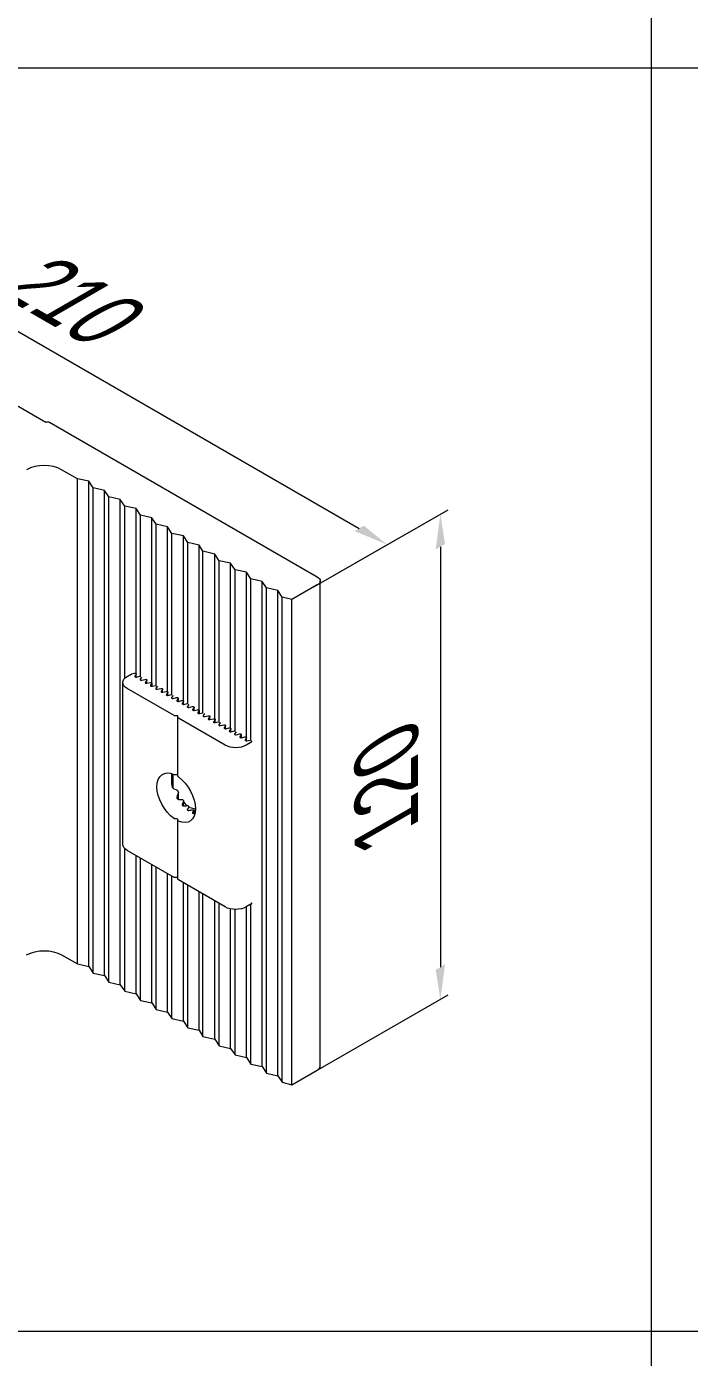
# Model space of a CAD drawing. Extents: x -37 to 4620, y -49 to 348.
# Drawn here: x 1588.27 to 1609.68, y 93.42 to 136.42 of the extents above; entities that cross this region are included whole.
import ezdxf

# ---------------------------------------------------------------- set-up
doc = ezdxf.new("R2010")
doc.units = 0
doc.header["$LTSCALE"] = 5
for name, color, linetype, lineweight in [('4', 160, 'CONTINUOUS', 18), ('PV-38617', 7, 'CONTINUOUS', 15), ('Рамки', 1, 'CONTINUOUS', 15)]:
    doc.layers.add(name, color=color, linetype=linetype, lineweight=lineweight)
doc.styles.add('18', font='russ.shx', dxfattribs={"width": 0.7, "height": 18})

msp = doc.modelspace()

# ---------------------------------------------------------------- linework, layer by layer
at = {"layer": '4', "extrusion": (0, 0.816497, 0.57735)}
for p, q in [((1577.063, 132.876, 21.101), (1599.01, 120.204, 39.021)), ((1597.544, 118.312, 41.697), (1600.17, 119.829, 39.552))]:
    msp.add_line(p, q, dxfattribs=at)
at = {"layer": '4', "extrusion": (0.704854, -0.409545, 0.579184)}
for p, q in [((1597.544, 118.312, 41.698), (1601.889, 120.805, 38.173)), ((1601.634, 119.613, 37.641), (1601.634, 106.026, 28.034)), ((1597.544, 102.635, 30.613), (1601.889, 105.128, 27.087))]:
    msp.add_line(p, q, dxfattribs=at)
for points in [[(907.912, -736.438, 1101.732), (908.214, -736.739, 1101.732), (908.967, -735.682, 1101.732)], [(896.165, -748.223, 1101.732), (896.467, -748.524, 1101.732), (895.412, -749.28, 1101.732)]]:
    msp.add_solid(points, dxfattribs=at)
at = {"layer": '4', "extrusion": (0, 0.816497, 0.57735)}
msp.add_solid([(-1599.161, -37.69, 120.675), (-1598.86, -37.389, 120.675), (-1599.916, -36.634, 120.675)], dxfattribs=at)
at = {"layer": 'PV-38617', "extrusion": (0, 0.816497, 0.57735)}
for p, q in [((1586.019, 125.293, 55.723), (1588.89, 123.635, 55.723)), ((1589.003, 123.635, 55.723), (1597.658, 118.638, 55.723)), ((1589.908, 121.806, 55.723), (1589.399, 122.1, 55.723)), ((1590.276, 121.725, 55.723), (1589.908, 121.806, 55.723)), ((1589.908, 106.13, 55.723), (1589.908, 121.806, 55.723)), ((1590.417, 121.513, 55.723), (1590.276, 121.725, 55.723)), ((1590.276, 106.048, 55.723), (1590.276, 121.725, 55.723)), ((1590.785, 121.431, 55.723), (1590.417, 121.513, 55.723)), ((1590.417, 105.836, 55.723), (1590.417, 121.513, 55.723)), ((1590.927, 121.219, 55.723), (1590.785, 121.431, 55.723)), ((1590.785, 105.754, 55.723), (1590.785, 121.431, 55.723)), ((1591.294, 121.137, 55.723), (1590.927, 121.219, 55.723)), ((1590.927, 105.542, 55.723), (1590.927, 121.219, 55.723)), ((1591.436, 120.925, 55.723), (1591.294, 121.137, 55.723)), ((1591.294, 105.46, 55.723), (1591.294, 121.137, 55.723)), ((1591.803, 120.843, 55.723), (1591.436, 120.925, 55.723)), ((1591.436, 115.357, 55.723), (1591.436, 120.925, 55.723)), ((1591.945, 120.631, 55.723), (1591.803, 120.843, 55.723)), ((1591.803, 115.516, 55.723), (1591.803, 120.843, 55.723)), ((1592.313, 120.549, 55.723), (1591.945, 120.631, 55.723)), ((1591.945, 115.405, 55.723), (1591.945, 120.631, 55.723)), ((1592.313, 115.222, 55.723), (1592.313, 120.549, 55.723)), ((1592.454, 120.337, 55.723), (1592.313, 120.549, 55.723)), ((1592.454, 115.111, 55.723), (1592.454, 120.337, 55.723)), ((1592.822, 120.255, 55.723), (1592.454, 120.337, 55.723)), ((1592.822, 114.928, 55.723), (1592.822, 120.255, 55.723)), ((1592.963, 120.043, 55.723), (1592.822, 120.255, 55.723)), ((1592.963, 114.817, 55.723), (1592.963, 120.043, 55.723)), ((1593.331, 119.961, 55.723), (1592.963, 120.043, 55.723)), ((1593.331, 114.634, 55.723), (1593.331, 119.961, 55.723)), ((1593.472, 119.749, 55.723), (1593.331, 119.961, 55.723)), ((1593.472, 114.523, 55.723), (1593.472, 119.749, 55.723)), ((1593.84, 119.667, 55.723), (1593.472, 119.749, 55.723)), ((1593.84, 114.34, 55.723), (1593.84, 119.667, 55.723)), ((1593.962, 119.465, 55.723), (1593.84, 119.667, 55.723)), ((1593.962, 114.24, 55.723), (1593.962, 119.465, 55.723)), ((1594.349, 119.373, 55.723), (1593.962, 119.465, 55.723)), ((1594.349, 114.046, 55.723), (1594.349, 119.373, 55.723)), ((1594.49, 119.161, 55.723), (1594.349, 119.373, 55.723)), ((1594.49, 113.935, 55.723), (1594.49, 119.161, 55.723)), ((1594.858, 119.079, 55.723), (1594.49, 119.161, 55.723)), ((1594.858, 113.752, 55.723), (1594.858, 119.079, 55.723)), ((1595, 118.867, 55.723), (1594.858, 119.079, 55.723)), ((1595, 113.642, 55.723), (1595, 118.867, 55.723)), ((1595.367, 118.785, 55.723), (1595, 118.867, 55.723)), ((1595.367, 113.458, 55.723), (1595.367, 118.785, 55.723)), ((1595.509, 118.573, 55.723), (1595.367, 118.785, 55.723)), ((1595.876, 118.491, 55.723), (1595.509, 118.573, 55.723)), ((1595.509, 113.348, 55.723), (1595.509, 118.573, 55.723)), ((1596.018, 118.279, 55.723), (1595.876, 118.491, 55.723)), ((1595.876, 102.815, 55.723), (1595.876, 118.491, 55.723)), ((1596.385, 118.198, 55.723), (1596.018, 118.279, 55.723)), ((1596.018, 102.602, 55.723), (1596.018, 118.279, 55.723)), ((1597.658, 118.377, 55.723), (1596.835, 117.905, 55.723)), ((1597.752, 102.831, 55.723), (1597.752, 118.508, 55.723)), ((1596.527, 117.985, 55.723), (1596.385, 118.198, 55.723)), ((1596.385, 102.521, 55.723), (1596.385, 118.198, 55.723)), ((1596.835, 117.905, 55.723), (1596.527, 117.985, 55.723)), ((1596.527, 102.309, 55.723), (1596.527, 117.985, 55.723)), ((1596.835, 102.228, 55.723), (1596.835, 117.905, 55.723)), ((1591.517, 115.42, 55.723), (1591.646, 115.494, 55.723)), ((1591.662, 115.5, 55.723), (1591.757, 115.523, 55.723)), ((1591.809, 115.493, 55.723), (1591.763, 115.428, 55.723)), ((1591.812, 115.398, 55.723), (1591.812, 115.501, 55.723)), ((1591.816, 115.398, 55.723), (1591.926, 115.425, 55.723)), ((1591.979, 115.395, 55.723), (1591.933, 115.33, 55.723)), ((1591.985, 115.3, 55.723), (1592.096, 115.327, 55.723)), ((1592.148, 115.297, 55.723), (1592.103, 115.232, 55.723)), ((1592.151, 115.202, 55.723), (1592.151, 115.305, 55.723)), ((1591.377, 109.998, 55.723), (1591.377, 115.224, 55.723)), ((1593.031, 114.154, 55.723), (1591.517, 115.028, 55.723)), ((1592.155, 115.202, 55.723), (1592.266, 115.229, 55.723)), ((1592.318, 115.199, 55.723), (1592.272, 115.135, 55.723)), ((1592.321, 115.104, 55.723), (1592.321, 115.207, 55.723)), ((1592.325, 115.104, 55.723), (1592.436, 115.131, 55.723)), ((1592.488, 115.101, 55.723), (1592.442, 115.037, 55.723)), ((1592.494, 115.006, 55.723), (1592.605, 115.033, 55.723)), ((1592.658, 115.003, 55.723), (1592.612, 114.939, 55.723)), ((1592.661, 114.908, 55.723), (1592.661, 115.011, 55.723)), ((1592.664, 114.908, 55.723), (1592.775, 114.935, 55.723)), ((1592.827, 114.905, 55.723), (1592.782, 114.841, 55.723)), ((1592.83, 114.81, 55.723), (1592.83, 114.913, 55.723)), ((1592.834, 114.81, 55.723), (1592.945, 114.837, 55.723)), ((1592.997, 114.807, 55.723), (1592.951, 114.743, 55.723)), ((1593.003, 114.712, 55.723), (1593.114, 114.739, 55.723)), ((1593.167, 114.709, 55.723), (1593.121, 114.645, 55.723)), ((1593.17, 114.614, 55.723), (1593.17, 114.717, 55.723)), ((1593.173, 114.614, 55.723), (1593.284, 114.641, 55.723)), ((1593.336, 114.611, 55.723), (1593.291, 114.547, 55.723)), ((1593.339, 114.516, 55.723), (1593.339, 114.619, 55.723)), ((1593.343, 114.516, 55.723), (1593.454, 114.543, 55.723)), ((1593.506, 114.513, 55.723), (1593.46, 114.449, 55.723)), ((1593.513, 114.418, 55.723), (1593.624, 114.445, 55.723)), ((1593.676, 114.415, 55.723), (1593.63, 114.351, 55.723)), ((1593.679, 114.32, 55.723), (1593.679, 114.424, 55.723)), ((1593.158, 114.146, 55.723), (1593.065, 114.146, 55.723)), ((1593.158, 114.092, 55.723), (1593.158, 114.146, 55.723)), ((1593.158, 112.196, 55.723), (1593.158, 114.092, 55.723)), ((1594.685, 113.199, 55.723), (1593.172, 114.072, 55.723)), ((1593.682, 114.321, 55.723), (1593.793, 114.347, 55.723)), ((1593.845, 114.317, 55.723), (1593.8, 114.253, 55.723)), ((1593.848, 114.222, 55.723), (1593.848, 114.326, 55.723)), ((1593.852, 114.223, 55.723), (1593.957, 114.248, 55.723)), ((1594.015, 114.219, 55.723), (1593.969, 114.155, 55.723)), ((1594.022, 114.125, 55.723), (1594.133, 114.151, 55.723)), ((1594.185, 114.121, 55.723), (1594.139, 114.057, 55.723)), ((1594.188, 114.026, 55.723), (1594.188, 114.13, 55.723)), ((1594.191, 114.027, 55.723), (1594.302, 114.053, 55.723)), ((1594.355, 114.023, 55.723), (1594.309, 113.959, 55.723)), ((1594.358, 113.928, 55.723), (1594.358, 114.032, 55.723)), ((1594.361, 113.929, 55.723), (1594.472, 113.955, 55.723)), ((1594.524, 113.925, 55.723), (1594.479, 113.861, 55.723)), ((1594.531, 113.831, 55.723), (1594.642, 113.857, 55.723)), ((1594.694, 113.827, 55.723), (1594.648, 113.763, 55.723)), ((1594.697, 113.732, 55.723), (1594.697, 113.836, 55.723)), ((1594.701, 113.733, 55.723), (1594.811, 113.759, 55.723)), ((1594.864, 113.729, 55.723), (1594.818, 113.665, 55.723)), ((1594.867, 113.634, 55.723), (1594.867, 113.738, 55.723)), ((1594.87, 113.635, 55.723), (1594.981, 113.661, 55.723)), ((1595.033, 113.631, 55.723), (1594.988, 113.567, 55.723)), ((1595.04, 113.537, 55.723), (1595.151, 113.563, 55.723)), ((1595.203, 113.533, 55.723), (1595.157, 113.469, 55.723)), ((1595.206, 113.438, 55.723), (1595.206, 113.542, 55.723)), ((1595.21, 113.439, 55.723), (1595.321, 113.465, 55.723)), ((1595.373, 113.435, 55.723), (1595.327, 113.371, 55.723)), ((1595.493, 113.273, 55.723), (1595.364, 113.199, 55.723)), ((1595.376, 113.34, 55.723), (1595.376, 113.444, 55.723)), ((1595.379, 113.341, 55.723), (1595.49, 113.367, 55.723)), ((1595.543, 113.337, 55.723), (1595.504, 113.282, 55.723)), ((1593, 111.808, 55.723), (1593, 112.268, 55.723)), ((1593.17, 111.45, 55.723), (1593.17, 111.661, 55.723)), ((1593.436, 111.246, 55.723), (1593.339, 111.391, 55.723)), ((1593.339, 111.235, 55.723), (1593.339, 111.39, 55.723)), ((1593.724, 111.136, 55.723), (1593.508, 111.184, 55.723)), ((1593.509, 111.19, 55.723), (1593.509, 111.211, 55.723)), ((1593.679, 111, 55.723), (1593.679, 111.093, 55.723)), ((1593.158, 110.763, 55.723), (1593.158, 110.815, 55.723)), ((1593.158, 108.866, 55.723), (1593.158, 110.763, 55.723)), ((1591.436, 105.248, 55.723), (1591.436, 109.865, 55.723)), ((1593.031, 108.928, 55.723), (1591.517, 109.802, 55.723)), ((1591.803, 105.166, 55.723), (1591.803, 109.637, 55.723)), ((1591.945, 104.954, 55.723), (1591.945, 109.555, 55.723)), ((1592.313, 104.872, 55.723), (1592.313, 109.343, 55.723)), ((1592.454, 104.66, 55.723), (1592.454, 109.261, 55.723)), ((1592.822, 104.578, 55.723), (1592.822, 109.049, 55.723)), ((1592.963, 104.366, 55.723), (1592.963, 108.968, 55.723)), ((1593.158, 108.92, 55.723), (1593.065, 108.92, 55.723)), ((1594.685, 107.973, 55.723), (1593.172, 108.847, 55.723)), ((1593.331, 104.284, 55.723), (1593.331, 108.755, 55.723)), ((1593.472, 104.072, 55.723), (1593.472, 108.674, 55.723)), ((1593.84, 103.991, 55.723), (1593.84, 108.461, 55.723)), ((1593.962, 103.789, 55.723), (1593.962, 108.391, 55.723)), ((1594.349, 103.697, 55.723), (1594.349, 108.167, 55.723)), ((1594.49, 103.484, 55.723), (1594.49, 108.086, 55.723)), ((1595.493, 108.048, 55.723), (1595.364, 107.973, 55.723)), ((1595.367, 103.109, 55.723), (1595.367, 107.975, 55.723)), ((1595.543, 108.111, 55.723), (1595.504, 108.057, 55.723)), ((1595.509, 102.896, 55.723), (1595.509, 108.064, 55.723)), ((1594.858, 103.403, 55.723), (1594.858, 107.909, 55.723)), ((1595, 103.19, 55.723), (1595, 107.892, 55.723)), ((1589.399, 106.424, 55.723), (1589.908, 106.13, 55.723)), ((1589.908, 106.13, 55.723), (1590.276, 106.048, 55.723)), ((1590.276, 106.048, 55.723), (1590.417, 105.836, 55.723)), ((1590.417, 105.836, 55.723), (1590.785, 105.754, 55.723)), ((1590.785, 105.754, 55.723), (1590.927, 105.542, 55.723)), ((1590.927, 105.542, 55.723), (1591.294, 105.46, 55.723)), ((1591.294, 105.46, 55.723), (1591.436, 105.248, 55.723)), ((1591.436, 105.248, 55.723), (1591.803, 105.166, 55.723)), ((1591.803, 105.166, 55.723), (1591.945, 104.954, 55.723)), ((1591.945, 104.954, 55.723), (1592.313, 104.872, 55.723)), ((1592.313, 104.872, 55.723), (1592.454, 104.66, 55.723)), ((1592.454, 104.66, 55.723), (1592.822, 104.578, 55.723)), ((1592.822, 104.578, 55.723), (1592.963, 104.366, 55.723)), ((1592.963, 104.366, 55.723), (1593.331, 104.284, 55.723)), ((1593.331, 104.284, 55.723), (1593.472, 104.072, 55.723)), ((1593.472, 104.072, 55.723), (1593.84, 103.991, 55.723)), ((1593.84, 103.991, 55.723), (1593.962, 103.789, 55.723)), ((1593.962, 103.789, 55.723), (1594.349, 103.697, 55.723)), ((1594.349, 103.697, 55.723), (1594.49, 103.484, 55.723)), ((1594.49, 103.484, 55.723), (1594.858, 103.403, 55.723)), ((1594.858, 103.403, 55.723), (1595, 103.19, 55.723)), ((1595, 103.19, 55.723), (1595.367, 103.109, 55.723)), ((1595.367, 103.109, 55.723), (1595.509, 102.896, 55.723)), ((1595.509, 102.896, 55.723), (1595.876, 102.815, 55.723)), ((1595.876, 102.815, 55.723), (1596.018, 102.602, 55.723)), ((1596.018, 102.602, 55.723), (1596.385, 102.521, 55.723)), ((1596.385, 102.521, 55.723), (1596.527, 102.309, 55.723)), ((1596.835, 102.228, 55.723), (1597.658, 102.7, 55.723)), ((1596.527, 102.309, 55.723), (1596.835, 102.228, 55.723))]:
    msp.add_line(p, q, dxfattribs=at)
at = {"layer": 'PV-38617', "extrusion": (-5e-16, -5e-16, -1)}
msp.add_ellipse((1588.947, 123.603, 55.723), major_axis=(0.08, 0), ratio=0.57735, start_param=-2.356194, end_param=-0.785398, dxfattribs=at)
at = {"layer": 'PV-38617'}
for centre, major_axis, ratio, start_param, end_param in [((1588.834, 121.774, 55.723), (-0.8, 0), 0.57735, -2.356194, -0.785398), ((1591.8, 115.42, 55.723), (-0.04, 0), 0.57735, -0.390607, 1.961403), ((1591.97, 115.322, 55.723), (-0.04, 0), 0.57735, -0.390607, 1.961403), ((1592.14, 115.224, 55.723), (-0.04, 0), 0.57735, -0.390607, 1.961403), ((1592.309, 115.126, 55.723), (-0.04, 0), 0.57735, -0.390607, 1.961403), ((1592.479, 115.028, 55.723), (-0.04, 0), 0.57735, -0.390607, 1.961403), ((1592.649, 114.93, 55.723), (-0.04, 0), 0.57735, -0.390607, 1.961403), ((1592.819, 114.832, 55.723), (-0.04, 0), 0.57735, -0.390607, 1.961403), ((1592.988, 114.734, 55.723), (-0.04, 0), 0.57735, -0.390607, 1.961403), ((1593.158, 114.636, 55.723), (-0.04, 0), 0.57735, -0.390607, 1.961403), ((1593.328, 114.538, 55.723), (-0.04, 0), 0.57735, -0.390607, 1.961403), ((1593.497, 114.44, 55.723), (-0.04, 0), 0.57735, -0.390607, 1.961403), ((1593.667, 114.342, 55.723), (-0.04, 0), 0.57735, -0.390607, 1.961403), ((1593.837, 114.244, 55.723), (-0.04, 0), 0.57735, -0.390607, 1.961403), ((1594.006, 114.146, 55.723), (-0.04, 0), 0.57735, -0.390607, 1.961403), ((1594.176, 114.048, 55.723), (-0.04, 0), 0.57735, -0.390607, 1.961403), ((1594.346, 113.95, 55.723), (-0.04, 0), 0.57735, -0.390607, 1.961403), ((1594.516, 113.852, 55.723), (-0.04, 0), 0.57735, -0.390607, 1.961403), ((1594.685, 113.754, 55.723), (-0.04, 0), 0.57735, -0.390607, 1.961403), ((1594.855, 113.656, 55.723), (-0.04, 0), 0.57735, -0.390607, 1.961403), ((1595.025, 113.558, 55.723), (-0.04, 0), 0.57735, -0.390607, 1.961403), ((1595.194, 113.46, 55.723), (-0.04, 0), 0.57735, -0.390607, 1.961403), ((1595.364, 113.362, 55.723), (-0.04, 0), 0.57735, -0.390607, 1.961403), ((1594.934, 112.559, 55.723), (2.108, 0.562), 0.319372, -2.805322, -2.691297), ((1594.527, 112.323, 55.723), (2.108, 0.562), 0.319372, -2.35007, -2.283611), ((1594.12, 112.088, 55.723), (2.108, 0.562), 0.319372, -2.031678, -1.975879), ((1593.712, 111.853, 55.723), (2.108, 0.562), 0.319372, -1.7503, -1.697724), ((1593.305, 111.618, 55.723), (2.108, 0.562), 0.319372, -1.476473, -1.462179), ((1597.432, 102.831, 55.723), (0.32, 0), 0.57735, -0.785398, 0)]:
    msp.add_ellipse(centre, major_axis=major_axis, ratio=ratio, start_param=start_param, end_param=end_param, dxfattribs=at)
at = {"layer": 'PV-38617', "extrusion": (-6e-16, -4e-16, -1)}
msp.add_ellipse((1597.432, 118.508, 55.723), major_axis=(0.32, 0), ratio=0.57735, start_param=-0.785398, end_param=0.785398, dxfattribs=at)
at = {"layer": 'PV-38617', "extrusion": (-6e-16, -3e-16, -1)}
for centre, major_axis, start_param, end_param in [((1591.857, 115.224, 55.723), (-0.48, 0), -0.785398, 0.785398), ((1592.96, 114.815, 55.723), (0.04, 0), 0.265464, 0.390607), ((1594.487, 113.934, 55.723), (0.04, 0), -1.961403, -1.836261), ((1594.996, 113.64, 55.723), (0.04, 0), -1.961403, -1.836261), ((1595.506, 113.346, 55.723), (0.04, 0), 0.265464, 0.390607), ((1595.506, 108.12, 55.723), (0.04, 0), 0.265464, 0.390607)]:
    msp.add_ellipse(centre, major_axis=major_axis, ratio=0.57735, start_param=start_param, end_param=end_param, dxfattribs=at)
at = {"layer": 'PV-38617', "extrusion": (-4e-16, -3e-16, -1)}
for centre, major_axis, start_param, end_param in [((1591.68, 115.475, 55.723), (0.048, 0), -2.356194, -1.961403), ((1595.459, 113.293, 55.723), (0.048, 0), 0.390607, 0.785398), ((1591.857, 109.998, 55.723), (-0.48, 0), -0.785398, 0), ((1595.459, 108.067, 55.723), (0.048, 0), 0.390607, 0.785398)]:
    msp.add_ellipse(centre, major_axis=major_axis, ratio=0.57735, start_param=start_param, end_param=end_param, dxfattribs=at)
at = {"layer": 'PV-38617', "extrusion": (-6e-16, -1e-16, -1)}
for centre, major_axis, start_param, end_param in [((1591.772, 115.501, 55.723), (0.04, 0), -1.961403, 0.390607), ((1592.451, 115.109, 55.723), (0.04, 0), 0.265464, 0.390607), ((1595.166, 113.542, 55.723), (0.04, 0), -1.961403, 0.390607), ((1595.025, 113.395, 55.723), (-0.48, 0), -2.356194, -0.785398), ((1595.336, 113.444, 55.723), (0.04, 0), -1.961403, 0.390607), ((1595.025, 108.169, 55.723), (-0.48, 0), -2.356194, -0.785398), ((1588.834, 106.097, 55.723), (0.8, 0), -2.356194, -0.785398)]:
    msp.add_ellipse(centre, major_axis=major_axis, ratio=0.57735, start_param=start_param, end_param=end_param, dxfattribs=at)
at = {"layer": 'PV-38617', "extrusion": (-6e-16, -2e-16, -1)}
for centre, major_axis, start_param, end_param in [((1591.942, 115.403, 55.723), (0.04, 0), -1.961403, -1.836261), ((1593.469, 114.522, 55.723), (0.04, 0), -1.961403, -1.836261), ((1593.639, 114.424, 55.723), (0.04, 0), -1.961403, 0.390607), ((1593.065, 114.174, 55.723), (-0.048, 0), -1.570796, -0.785398), ((1593.065, 108.948, 55.723), (-0.048, 0), -1.570796, -0.785398)]:
    msp.add_ellipse(centre, major_axis=major_axis, ratio=0.57735, start_param=start_param, end_param=end_param, dxfattribs=at)
at = {"layer": 'PV-38617', "extrusion": (-7e-16, -3e-16, -1)}
for centre, start_param in [((1591.942, 115.403, 55.723), 0.265464), ((1593.978, 114.228, 55.723), 0.05077)]:
    msp.add_ellipse(centre, major_axis=(0.04, 0), ratio=0.57735, start_param=start_param, end_param=0.390607, dxfattribs=at)
at = {"layer": 'PV-38617', "extrusion": (-4e-16, -1e-16, -1)}
for centre in [(1592.111, 115.305, 55.723), (1592.281, 115.207, 55.723), (1592.621, 115.011, 55.723), (1592.79, 114.913, 55.723), (1593.13, 114.717, 55.723), (1593.299, 114.619, 55.723), (1594.318, 114.032, 55.723), (1594.657, 113.836, 55.723), (1594.827, 113.738, 55.723)]:
    msp.add_ellipse(centre, major_axis=(0.04, 0), ratio=0.57735, start_param=-1.961403, end_param=0.390607, dxfattribs=at)
at = {"layer": 'PV-38617', "extrusion": (-7e-16, 0, -1)}
for centre, major_axis, ratio, start_param, end_param in [((1592.451, 115.109, 55.723), (0.04, 0), 0.57735, -1.961403, -1.836261), ((1592.083, 110.913, 55.723), (0.804, 1.404), 0.239136, 0.312009, 0.479306), ((1592.49, 111.148, 55.723), (0.804, 1.404), 0.239136, -5.205385, -5.125991), ((1592.898, 111.383, 55.723), (0.804, 1.404), 0.239136, -4.844372, -4.784672), ((1593.305, 111.618, 55.723), (0.804, 1.404), 0.239136, -4.5496, -4.496012)]:
    msp.add_ellipse(centre, major_axis=major_axis, ratio=ratio, start_param=start_param, end_param=end_param, dxfattribs=at)
at = {"layer": 'PV-38617', "extrusion": (-7e-16, -4e-16, -1)}
msp.add_ellipse((1592.96, 114.815, 55.723), major_axis=(0.04, 0), ratio=0.57735, start_param=-1.961403, end_param=-1.836261, dxfattribs=at)
at = {"layer": 'PV-38617', "extrusion": (-5e-16, -1e-16, -1)}
msp.add_ellipse((1593.469, 114.522, 55.723), major_axis=(0.04, 0), ratio=0.57735, start_param=0.265464, end_param=0.390607, dxfattribs=at)
at = {"layer": 'PV-38617', "extrusion": (-4e-16, -4e-16, -1)}
for centre in [(1593.206, 114.092, 55.723), (1593.206, 108.866, 55.723)]:
    msp.add_ellipse(centre, major_axis=(-0.048, 0), ratio=0.57735, start_param=-0.785398, end_param=0, dxfattribs=at)
at = {"layer": 'PV-38617', "extrusion": (-7e-16, -1e-16, -1)}
for centre in [(1593.808, 114.326, 55.723), (1594.148, 114.13, 55.723)]:
    msp.add_ellipse(centre, major_axis=(0.04, 0), ratio=0.57735, start_param=-1.961403, end_param=0.390607, dxfattribs=at)
at = {"layer": 'PV-38617', "extrusion": (-7e-16, -2e-16, -1)}
msp.add_ellipse((1594.487, 113.934, 55.723), major_axis=(0.04, 0), ratio=0.57735, start_param=0.265464, end_param=0.390607, dxfattribs=at)
at = {"layer": 'PV-38617', "extrusion": (-5e-16, -2e-16, -1)}
msp.add_ellipse((1594.996, 113.64, 55.723), major_axis=(0.04, 0), ratio=0.57735, start_param=0.265464, end_param=0.390607, dxfattribs=at)
at = {"layer": 'PV-38617', "extrusion": (-5e-16, -3e-16, -1)}
msp.add_ellipse((1595.506, 113.346, 55.723), major_axis=(0.04, 0), ratio=0.57735, start_param=-1.961403, end_param=-1.836261, dxfattribs=at)
at = {"layer": 'PV-38617', "extrusion": (-3e-16, 1e-16, -1)}
msp.add_ellipse((1593.101, 111.5, 55.723), major_axis=(-0.44, 0.762), ratio=0.57735, start_param=-2.242447, end_param=0.67165, dxfattribs=at)
at = {"layer": 'PV-38617', "extrusion": (-5e-16, 0, -1)}
for start_param, end_param in [(-1.6458, -1.570796), (1.570796, 1.6458)]:
    msp.add_ellipse((1593.158, 111.533, 55.723), major_axis=(1.245, 0), ratio=0.57735, start_param=start_param, end_param=end_param, dxfattribs=at)
at = {"layer": 'PV-38617', "extrusion": (-2e-16, -1e-16, -1)}
msp.add_ellipse((1593.101, 111.5, 55.723), major_axis=(0.44, -0.762), ratio=0.57735, start_param=-2.242447, end_param=0.67165, dxfattribs=at)
at = {"layer": 'PV-38617', "extrusion": (-1e-15, 2e-16, -1)}
msp.add_ellipse((1593.712, 111.853, 55.723), major_axis=(0.804, 1.404), ratio=0.239136, start_param=-4.274761, end_param=-4.222185, dxfattribs=at)
at = {"layer": 'PV-38617'}
for points, knots in [([(1592.952, 112.284, 55.723), (1592.949, 112.267, 55.723), (1592.948, 112.249, 55.723), (1592.949, 112.217, 55.723), (1592.95, 112.203, 55.723), (1592.951, 112.19, 55.723)], [3.4297246, 3.4297246, 3.4297246, 3.4297246, 3.9050018, 3.9050018, 4.2500642, 4.2500642, 4.2500642, 4.2500642]), ([(1593.031, 112.255, 55.723), (1593.035, 112.253, 55.723), (1593.04, 112.252, 55.723), (1593.052, 112.25, 55.723), (1593.059, 112.249, 55.723), (1593.065, 112.25, 55.723)], [0.4542099, 0.4542099, 0.4542099, 0.4542099, 0.5676388, 0.5676388, 0.6810676, 0.6810676, 0.6810676, 0.6810676]), ([(1592.951, 112.07, 55.723), (1592.95, 112.052, 55.723), (1592.949, 112.033, 55.723), (1592.948, 111.972, 55.723), (1592.951, 111.929, 55.723), (1592.963, 111.877, 55.723), (1592.968, 111.862, 55.723), (1592.976, 111.841, 55.723), (1592.98, 111.834, 55.723), (1592.987, 111.822, 55.723), (1592.991, 111.816, 55.723), (1592.998, 111.809, 55.723), (1593.001, 111.807, 55.723), (1593.003, 111.806, 55.723)], [0.450602, 0.450602, 0.450602, 0.450602, 0.795664, 0.795664, 1.591328, 1.591328, 1.881078, 1.881078, 2.025953, 2.025953, 2.170828, 2.170828, 2.24412, 2.24412, 2.24412, 2.24412]), ([(1593.158, 112.196, 55.723), (1593.158, 112.192, 55.723), (1593.159, 112.188, 55.723), (1593.164, 112.18, 55.723), (1593.168, 112.177, 55.723), (1593.172, 112.174, 55.723)], [0.2261273, 0.2261273, 0.2261273, 0.2261273, 0.3394575, 0.3394575, 0.4529859, 0.4529859, 0.4529859, 0.4529859]), ([(1593.121, 111.536, 55.723), (1593.119, 111.532, 55.723), (1593.118, 111.527, 55.723), (1593.118, 111.516, 55.723), (1593.119, 111.509, 55.723), (1593.123, 111.494, 55.723), (1593.126, 111.487, 55.723), (1593.133, 111.475, 55.723), (1593.138, 111.469, 55.723), (1593.148, 111.459, 55.723), (1593.154, 111.455, 55.723), (1593.164, 111.451, 55.723), (1593.169, 111.45, 55.723), (1593.173, 111.449, 55.723)], [0.0986648, 0.0986648, 0.0986648, 0.0986648, 0.1874924, 0.1874924, 0.3219764, 0.3219764, 0.4564603, 0.4564603, 0.5847978, 0.5847978, 0.7131353, 0.7131353, 0.8014377, 0.8014377, 0.8014377, 0.8014377]), ([(1593.284, 111.447, 55.723), (1593.289, 111.447, 55.723), (1593.293, 111.445, 55.723), (1593.303, 111.442, 55.723), (1593.309, 111.439, 55.723), (1593.319, 111.43, 55.723), (1593.324, 111.426, 55.723), (1593.331, 111.416, 55.723), (1593.334, 111.411, 55.723), (1593.338, 111.4, 55.723), (1593.34, 111.394, 55.723), (1593.339, 111.385, 55.723), (1593.338, 111.381, 55.723), (1593.336, 111.377, 55.723)], [0.0965987, 0.0965987, 0.0965987, 0.0965987, 0.1874155, 0.1874155, 0.3025992, 0.3025992, 0.417783, 0.417783, 0.5297805, 0.5297805, 0.641778, 0.641778, 0.7324269, 0.7324269, 0.7324269, 0.7324269]), ([(1593.291, 111.293, 55.723), (1593.289, 111.289, 55.723), (1593.288, 111.285, 55.723), (1593.288, 111.276, 55.723), (1593.289, 111.271, 55.723), (1593.293, 111.262, 55.723), (1593.296, 111.257, 55.723), (1593.303, 111.249, 55.723), (1593.307, 111.245, 55.723), (1593.317, 111.24, 55.723), (1593.323, 111.237, 55.723), (1593.333, 111.235, 55.723), (1593.338, 111.235, 55.723), (1593.343, 111.235, 55.723)], [0.0956089, 0.0956089, 0.0956089, 0.0956089, 0.1877816, 0.1877816, 0.2924592, 0.2924592, 0.3971368, 0.3971368, 0.499992, 0.499992, 0.6028473, 0.6028473, 0.6949667, 0.6949667, 0.6949667, 0.6949667]), ([(1593.63, 111.023, 55.723), (1593.628, 111.02, 55.723), (1593.627, 111.017, 55.723), (1593.627, 111.012, 55.723), (1593.628, 111.009, 55.723), (1593.632, 111.004, 55.723), (1593.635, 111.002, 55.723), (1593.642, 110.999, 55.723), (1593.647, 110.998, 55.723), (1593.657, 110.997, 55.723), (1593.662, 110.997, 55.723), (1593.672, 110.998, 55.723), (1593.677, 110.999, 55.723), (1593.682, 111.001, 55.723)], [0.0946952, 0.0946952, 0.0946952, 0.0946952, 0.1882332, 0.1882332, 0.2831219, 0.2831219, 0.3780106, 0.3780106, 0.4733666, 0.4733666, 0.5687227, 0.5687227, 0.6622627, 0.6622627, 0.6622627, 0.6622627]), ([(1593.172, 110.746, 55.723), (1593.168, 110.748, 55.723), (1593.164, 110.75, 55.723), (1593.159, 110.756, 55.723), (1593.158, 110.76, 55.723), (1593.158, 110.763, 55.723)], [1.3614057, 1.3614057, 1.3614057, 1.3614057, 1.474934, 1.474934, 1.5882642, 1.5882642, 1.5882642, 1.5882642])]:
    msp.add_open_spline(points, degree=3, knots=knots, dxfattribs=at)
at = {"layer": 'PV-38617', "extrusion": (-1.0442e-12, -4.674e-13, -1)}
msp.add_open_spline([(1593.114, 111.76, 55.723), (1593.118, 111.758, 55.723), (1593.122, 111.756, 55.723), (1593.132, 111.749, 55.723), (1593.138, 111.741, 55.723), (1593.149, 111.725, 55.723), (1593.154, 111.716, 55.723), (1593.161, 111.7, 55.723), (1593.165, 111.691, 55.723), (1593.169, 111.673, 55.723), (1593.17, 111.664, 55.723), (1593.169, 111.651, 55.723), (1593.168, 111.647, 55.723), (1593.167, 111.643, 55.723)], degree=3, knots=[0.1047971, 0.1047971, 0.1047971, 0.1047971, 0.1910716, 0.1910716, 0.3696148, 0.3696148, 0.548158, 0.548158, 0.7107496, 0.7107496, 0.8733412, 0.8733412, 0.957544, 0.957544, 0.957544, 0.957544], dxfattribs=at)
at = {"layer": 'PV-38617', "extrusion": (-1.271e-13, -1.4937e-12, -1)}
msp.add_open_spline([(1593.454, 111.248, 55.723), (1593.459, 111.249, 55.723), (1593.464, 111.248, 55.723), (1593.474, 111.247, 55.723), (1593.479, 111.245, 55.723), (1593.489, 111.24, 55.723), (1593.494, 111.237, 55.723), (1593.501, 111.231, 55.723), (1593.504, 111.227, 55.723), (1593.508, 111.219, 55.723), (1593.509, 111.215, 55.723), (1593.509, 111.208, 55.723), (1593.508, 111.204, 55.723), (1593.506, 111.201, 55.723)], degree=3, knots=[0.0950742, 0.0950742, 0.0950742, 0.0950742, 0.188122, 0.188122, 0.2867431, 0.2867431, 0.3853642, 0.3853642, 0.4829592, 0.4829592, 0.5805541, 0.5805541, 0.6735881, 0.6735881, 0.6735881, 0.6735881], dxfattribs=at)
at = {"layer": 'PV-38617', "extrusion": (3.171e-13, -1.4608e-12, -1)}
msp.add_open_spline([(1593.46, 111.129, 55.723), (1593.458, 111.126, 55.723), (1593.457, 111.122, 55.723), (1593.457, 111.115, 55.723), (1593.458, 111.112, 55.723), (1593.462, 111.105, 55.723), (1593.466, 111.102, 55.723), (1593.473, 111.096, 55.723), (1593.477, 111.094, 55.723), (1593.487, 111.091, 55.723), (1593.492, 111.09, 55.723), (1593.502, 111.089, 55.723), (1593.508, 111.089, 55.723), (1593.513, 111.09, 55.723)], degree=3, knots=[0.0948087, 0.0948087, 0.0948087, 0.0948087, 0.1889525, 0.1889525, 0.283997, 0.283997, 0.3790415, 0.3790415, 0.4739302, 0.4739302, 0.5688189, 0.5688189, 0.6623569, 0.6623569, 0.6623569, 0.6623569], dxfattribs=at)
at = {"layer": 'PV-38617', "extrusion": (-9.411e-13, -1.63e-12, -1)}
msp.add_open_spline([(1593.624, 111.114, 55.723), (1593.628, 111.115, 55.723), (1593.634, 111.116, 55.723), (1593.644, 111.116, 55.723), (1593.649, 111.115, 55.723), (1593.659, 111.112, 55.723), (1593.663, 111.111, 55.723), (1593.671, 111.106, 55.723), (1593.674, 111.104, 55.723), (1593.678, 111.098, 55.723), (1593.679, 111.095, 55.723), (1593.679, 111.09, 55.723), (1593.678, 111.087, 55.723), (1593.676, 111.084, 55.723)], degree=3, knots=[0.0946721, 0.0946721, 0.0946721, 0.0946721, 0.1883712, 0.1883712, 0.2825568, 0.2825568, 0.3767424, 0.3767424, 0.470928, 0.470928, 0.5651135, 0.5651135, 0.6588127, 0.6588127, 0.6588127, 0.6588127], dxfattribs=at)
at = {"layer": 'PV-38617', "extrusion": (1.52e-13, -3.489e-12, -1)}
msp.add_open_spline([(1593.065, 110.817, 55.723), (1593.059, 110.817, 55.723), (1593.052, 110.818, 55.723), (1593.04, 110.822, 55.723), (1593.035, 110.824, 55.723), (1593.031, 110.827, 55.723)], degree=3, knots=[1.1333239, 1.1333239, 1.1333239, 1.1333239, 1.2467528, 1.2467528, 1.3601817, 1.3601817, 1.3601817, 1.3601817], dxfattribs=at)
at = {"layer": 'Рамки'}
msp.add_line((1608.447, 279.851), (1608.447, 13.351), dxfattribs=at)
at = {"layer": 'Рамки', "linetype": 'Continuous'}
for p, q in [((1495, 135.086), (1659.803, 135.086)), ((1495, 94.264), (1659.803, 94.265))]:
    msp.add_line(p, q, dxfattribs=at)

# ---------------------------------------------------------------- texts
at = {"layer": '4', "extrusion": (0, 0.816497, 0.57735), "insert": (1589.763, 127.537, 28.652), "char_height": 2.88, "attachment_point": 5, "text_direction": (0.707107, -0.408248, 0.57735), "style": '18'}
msp.add_mtext('210', dxfattribs=at)
at = {"layer": '4', "extrusion": (0.704854, -0.409545, 0.579184), "insert": (1599.902, 111.826, 34.242), "char_height": 2.88, "attachment_point": 5, "text_direction": (0, 0.816497, 0.57735), "style": '18'}
msp.add_mtext('120', dxfattribs=at)

doc.saveas('drawing.dxf')
